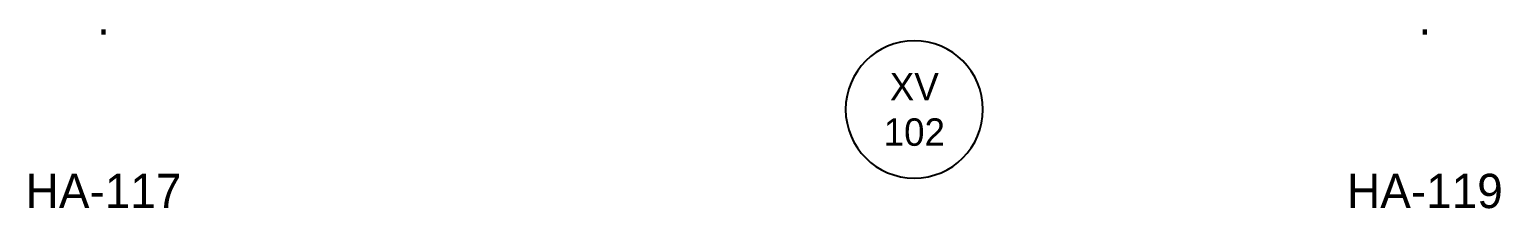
# Model space of a CAD drawing. Header units: millimetres. Extents: x -1662 to 3180, y -1452 to 1085.
# Drawn here: x -964.4 to -857.3, y 632 to 645 of the extents above; entities that cross this region are included whole.
import ezdxf
from ezdxf.enums import TextEntityAlignment as Align

# ---------------------------------------------------------------- set-up
doc = ezdxf.new("R2010")
doc.units = ezdxf.units.MM
doc.layers.add('Instrument', color=2, linetype='Continuous')
doc.layers.add('Text', color=7, linetype='Continuous')

# ---------------------------------------------------------------- blocks, each defined once
blk = doc.blocks.new('Valve Label_block')
at = {"color": 0, "linetype": 'ByBlock', "lineweight": -2}
blk.add_attdef('#(TargetObject.Size)', text='', height=0.1, dxfattribs=at).set_placement((0, 0.1875), align=Align.BOTTOM_CENTER)
blk.add_attdef('#(TargetObject.Tag)', text='', height=0.1, dxfattribs=at).set_placement((0, -0.1875), align=Align.TOP_CENTER)
blk = doc.blocks.new('*U105')
at = {"color": 0, "linetype": 'ByBlock', "lineweight": -2}
for start, end in [(0, 180), (180, 0)]:
    blk.add_arc((0, 0), 0.25, start, end, dxfattribs=at)
for points in [[(-0.1199, 0.1495), (0.1246, 0.1512), (0.1246, 0.0242), (-0.1203, 0.0242)], [(-0.1355, -0.0241), (0.1398, -0.0241), (0.1398, -0.1545), (-0.1355, -0.1545)]]:
    blk.add_wipeout(points, dxfattribs=at)
for tag, p in [('#(TargetObject.Type)', (0, 0.0825)), ('#(TargetObject.LoopNumber)', (0, -0.0825))]:
    blk.add_attdef(tag, text='', height=0.1, dxfattribs=at).set_placement(p, align=Align.MIDDLE_CENTER)

msp = doc.modelspace()

# ---------------------------------------------------------------- block references
at = {"layer": 'Instrument', "linetype": 'ByBlock', "xscale": 20, "yscale": 20, "zscale": 20}
msp.add_blockref('*U105', (-900, 639.19), dxfattribs=at).add_auto_attribs({'#(TargetObject.Type)': 'XV', '#(TargetObject.LoopNumber)': '102'})
at = {"layer": 'Text', "xscale": 25, "yscale": 25, "zscale": 25}
for p, values in [((-959.02, 639.19), {'#(TargetObject.Size)': '.', '#(TargetObject.Tag)': 'HA-117'}), ((-862.83, 639.19), {'#(TargetObject.Size)': '.', '#(TargetObject.Tag)': 'HA-119'})]:
    msp.add_blockref('Valve Label_block', p, dxfattribs=at).add_auto_attribs(values)

doc.saveas('drawing.dxf')
